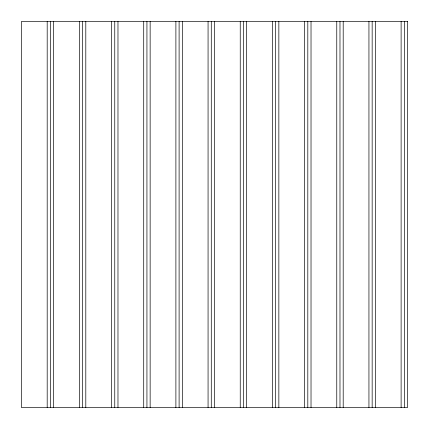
<?xml version="1.0" encoding="UTF-8"?>
<svg xmlns="http://www.w3.org/2000/svg" width="429" height="429" viewBox="0 0 429 429"><rect width="100%" height="100%" fill="white"/><g stroke="black" fill="none" stroke-linecap="round" stroke-linejoin="round"><path stroke-width="0.64" d="M404.332 21.45L404.332 407.55M401.115 21.45L401.115 407.55M375.375 21.45L375.375 407.55M372.158 21.45L372.158 407.55M368.94 21.45L368.94 407.55M343.2 21.45L343.2 407.55M339.983 21.45L339.983 407.55M336.765 21.45L336.765 407.55M311.025 21.45L311.025 407.55M307.808 21.45L307.808 407.55M304.59 21.45L304.59 407.55M278.85 21.45L278.85 407.55M275.632 21.45L275.632 407.55M272.415 21.45L272.415 407.55M246.675 21.45L246.675 407.55M243.458 21.45L243.458 407.55M240.24 21.45L240.24 407.55M214.5 21.45L214.5 407.55M211.282 21.45L211.282 407.55M208.065 21.45L208.065 407.55M182.325 21.45L182.325 407.55M179.107 21.45L179.107 407.55M175.89 21.45L175.89 407.55M150.15 21.45L150.15 407.55M146.933 21.45L146.933 407.55M143.715 21.45L143.715 407.55M117.975 21.45L117.975 407.55M114.758 21.45L114.758 407.55M111.54 21.45L111.54 407.55M85.8 21.45L85.8 407.55M82.582 21.45L82.582 407.55M79.365 21.45L79.365 407.55M53.625 21.45L53.625 407.55M50.407 21.45L50.407 407.55M47.19 21.45L47.19 407.55M407.55 21.45L21.45 21.45L21.45 407.55L407.55 407.55L407.55 21.45"/></g></svg>
